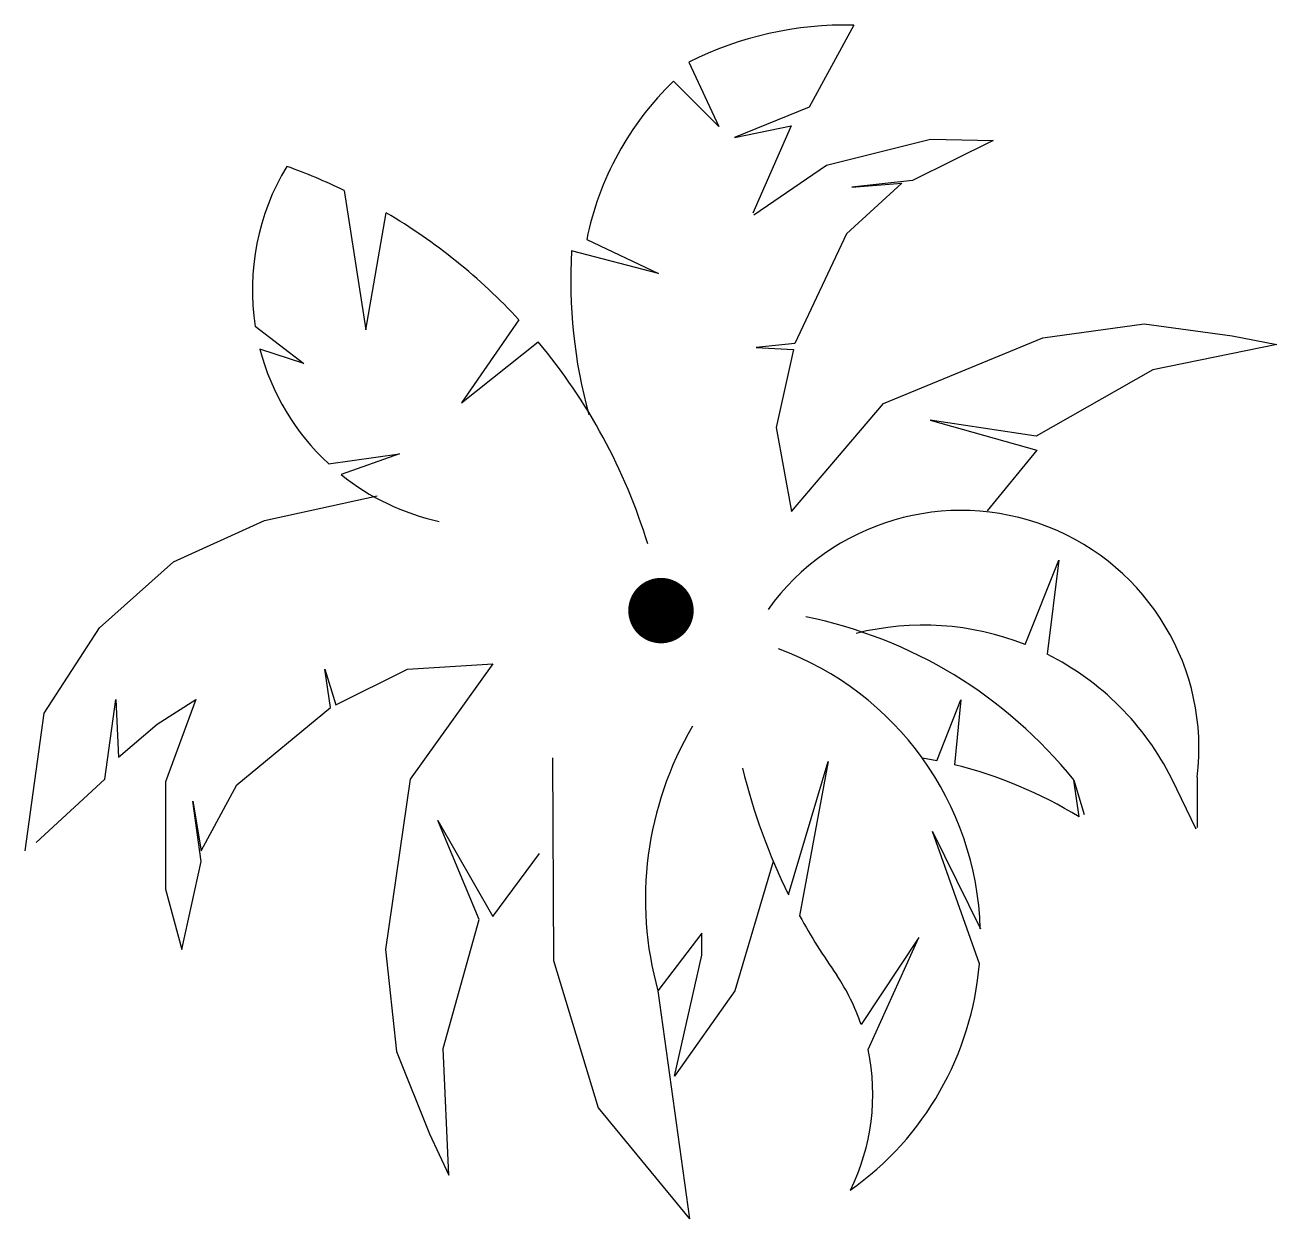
# Model space of a CAD drawing. Header units: millimetres. Extents: x 292.93 to 294.46, y 2576.58 to 2578.04.
import ezdxf

# ---------------------------------------------------------------- set-up
doc = ezdxf.new("R2010")
doc.units = ezdxf.units.MM
doc.header["$LTSCALE"] = 10
doc.layers.add('Vegetais', color=94, linetype='Continuous')

msp = doc.modelspace()

# ---------------------------------------------------------------- linework, layer by layer
at = {"layer": 'Vegetais'}
for p, q in [((293.9399, 2578.0443), (293.8853, 2577.9439)), ((293.8853, 2577.9439), (293.794, 2577.9071)), ((293.794, 2577.9071), (293.8634, 2577.921)), ((293.8634, 2577.921), (293.8166, 2577.8143)), ((293.9066, 2577.8729), (294.0338, 2577.9048)), ((294.1105, 2577.9033), (294.0119, 2577.8542)), ((294.0338, 2577.9048), (294.1105, 2577.9033)), ((293.8178, 2577.8124), (293.9066, 2577.8729)), ((293.9988, 2577.851), (293.9312, 2577.7889)), ((294.0119, 2577.8542), (293.9377, 2577.846)), ((293.9377, 2577.846), (293.9988, 2577.851)), ((293.9312, 2577.7889), (293.8678, 2577.655)), ((294.1712, 2577.6618), (294.2951, 2577.6791)), ((294.2951, 2577.6791), (294.4028, 2577.6645)), ((293.9764, 2577.5816), (294.1712, 2577.6618)), ((294.4028, 2577.6645), (294.4575, 2577.6539)), ((293.8678, 2577.655), (293.8205, 2577.65)), ((293.8205, 2577.65), (293.8662, 2577.6476)), ((293.8662, 2577.6476), (293.8451, 2577.5521)), ((294.4575, 2577.6539), (294.3058, 2577.6228)), ((294.3058, 2577.6228), (294.1632, 2577.5418)), ((293.864, 2577.4493), (293.9764, 2577.5816)), ((294.0335, 2577.5613), (294.164, 2577.5247)), ((294.1632, 2577.5418), (294.0335, 2577.5613)), ((293.8451, 2577.5521), (293.864, 2577.4493)), ((294.164, 2577.5247), (294.103, 2577.4503)), ((293.2193, 2577.4383), (293.3573, 2577.4685)), ((293.1082, 2577.3878), (293.2193, 2577.4383)), ((293.0174, 2577.3071), (293.1082, 2577.3878)), ((292.9501, 2577.2029), (293.0174, 2577.3071)), ((293.3943, 2577.2567), (293.4986, 2577.2634)), ((293.4986, 2577.2634), (293.3976, 2577.1222)), ((293.2933, 2577.2567), (293.3068, 2577.213)), ((293.3, 2577.2096), (293.2933, 2577.2567)), ((293.3068, 2577.213), (293.3943, 2577.2567)), ((293.0241, 2577.1222), (293.0376, 2577.2197)), ((293.0376, 2577.2197), (293.0409, 2577.1491)), ((293.0881, 2577.1894), (293.1352, 2577.2197)), ((293.1352, 2577.2197), (293.0981, 2577.1188)), ((292.9265, 2577.0347), (292.9501, 2577.2029)), ((293.1856, 2577.1154), (293.3, 2577.2096)), ((293.0409, 2577.1491), (293.0881, 2577.1894)), ((293.5714, 2577.1484), (293.5726, 2576.9002)), ((293.8603, 2576.9809), (293.9086, 2577.1438)), ((293.9086, 2577.1438), (293.8737, 2576.9552)), ((292.94, 2577.0448), (293.0241, 2577.1222)), ((293.0981, 2577.1188), (293.0981, 2576.9877)), ((293.1419, 2577.0347), (293.1856, 2577.1154)), ((293.3976, 2577.1222), (293.3674, 2576.9137)), ((294.209, 2577.1211), (294.2219, 2577.0791)), ((294.2155, 2577.0759), (294.209, 2577.1211)), ((293.1318, 2577.0953), (293.1419, 2577.0347)), ((293.1419, 2577.0213), (293.1318, 2577.0953)), ((293.4313, 2577.0717), (293.4986, 2576.954)), ((293.4818, 2576.9507), (293.4313, 2577.0717)), ((293.1183, 2576.9137), (293.1419, 2577.0213)), ((293.4986, 2576.954), (293.5558, 2577.0314)), ((293.8416, 2577.0215), (293.7947, 2576.8632)), ((293.0981, 2576.9877), (293.1183, 2576.9137)), ((293.438, 2576.7926), (293.4818, 2576.9507)), ((293.7543, 2576.9338), (293.7005, 2576.8632)), ((293.7543, 2576.9069), (293.7543, 2576.9338)), ((293.3674, 2576.9137), (293.3808, 2576.7892)), ((293.5726, 2576.9002), (293.6272, 2576.7203)), ((293.7207, 2576.759), (293.7543, 2576.9069)), ((293.7005, 2576.8632), (293.739, 2576.5843)), ((293.7947, 2576.8632), (293.7207, 2576.759)), ((293.3808, 2576.7892), (293.4212, 2576.6884)), ((293.4447, 2576.6379), (293.438, 2576.7926)), ((293.6272, 2576.7203), (293.739, 2576.5843)), ((293.4212, 2576.6884), (293.4447, 2576.6379))]:
    msp.add_line(p, q, dxfattribs=at)
msp.add_lwpolyline([(293.9399, 2578.0443, 0.123558), (293.7381, 2577.9989), (293.775, 2577.9205), (293.7196, 2577.9758, 0.152385), (293.6134, 2577.782), (293.7011, 2577.7405), (293.5949, 2577.7682, 0.081722), (293.6159, 2577.5681, 0.081722)], format="xyb", dxfattribs=at)
for points in [[(293.3169, 2577.8421), (293.3432, 2577.6718), (293.3681, 2577.8148)], [(293.5305, 2577.684), (293.4604, 2577.5822), (293.5541, 2577.657)], [(293.208, 2577.676), (293.2673, 2577.6304), (293.2138, 2577.6482)], [(293.2978, 2577.5078), (293.3845, 2577.5202), (293.3131, 2577.4947)], [(294.1496, 2577.2868), (294.1908, 2577.3898), (294.1764, 2577.2749)], [(294.0417, 2577.1446), (294.0707, 2577.2191), (294.0631, 2577.1398)], [(294.3587, 2577.061), (294.3288, 2577.1226)], [(294.36, 2577.1246), (294.36, 2577.0629)], [(294.0937, 2576.8965), (294.0362, 2577.0582), (294.0948, 2576.9391)], [(293.9574, 2576.7915), (294.0194, 2576.9286), (293.949, 2576.8221)]]:
    msp.add_lwpolyline(points, dxfattribs=at)
at = {"layer": 'Vegetais', "color": 34, "const_width": 0.04}
msp.add_lwpolyline([(293.6842, 2577.3283, 1), (293.7242, 2577.3283, 1)], format="xyb", close=True, dxfattribs=at)
at = {"layer": 'Vegetais'}
for centre, radius, start, end in [((293.4947, 2577.721), 0.2902, 148.7552, 188.9363), ((293.007, 2577.2006), 0.7125, 64.2192, 70.3537), ((293.007, 2577.2006), 0.7125, 42.7206, 59.5542), ((293.4947, 2577.721), 0.2902, 194.5282, 227.2848), ((293.007, 2577.2006), 0.7125, 17.0853, 39.8402), ((293.4947, 2577.721), 0.2902, 231.2558, 257.6875), ((294.0712, 2577.1599), 0.2909, 353.0402, 144.2556), ((293.7691, 2576.7674), 0.5645, 38.8075, 78.5402), ((294.025, 2576.9709), 0.3396, 68.4813, 104.0077), ((293.7174, 2576.9274), 0.3775, 1.7707, 69.7759), ((294.025, 2576.9709), 0.3396, 26.5371, 63.5199), ((294.104, 2576.9751), 0.4188, 149.6364, 195.4944), ((293.9343, 2576.619), 0.5365, 78.4515, 80.3877), ((294.5175, 2577.3075), 0.7339, 193.5606, 206.4292), ((293.9343, 2576.619), 0.5365, 58.3921, 76.1055), ((294.5175, 2577.3075), 0.7339, 208.6952, 215.3746), ((293.7174, 2576.9274), 0.3775, 305.3351, 355.3047), ((293.6992, 2576.7365), 0.264, 18.896, 33.6032), ((293.6992, 2576.7365), 0.264, 333.6707, 12.0166)]:
    msp.add_arc(centre, radius, start, end, dxfattribs=at)

doc.saveas('drawing.dxf')
